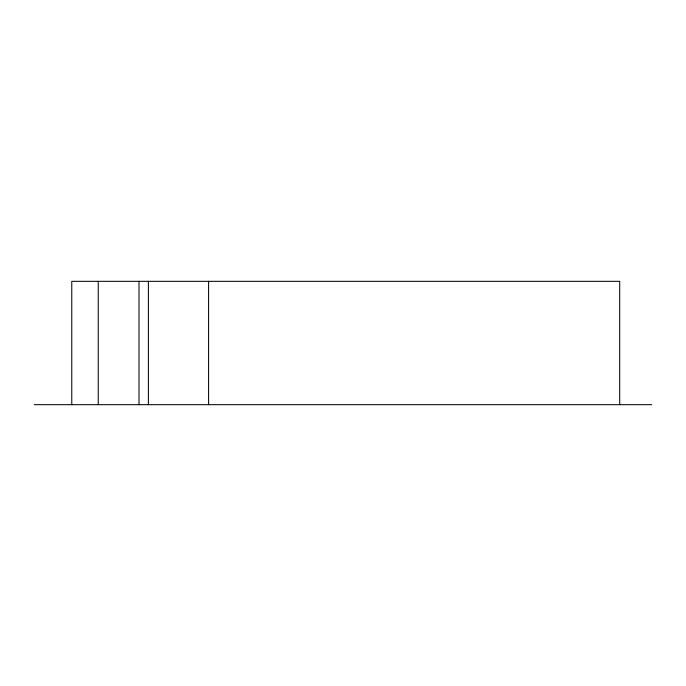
<?xml version="1.0" encoding="UTF-8"?>
<svg xmlns="http://www.w3.org/2000/svg" width="686" height="686" viewBox="0 0 686 686"><rect width="100%" height="100%" fill="white"/><g stroke="black" fill="none" stroke-linecap="round" stroke-linejoin="round"><path stroke-width="1.03" d="M34.3 404.671L651.7 404.671M619.698 404.671L619.698 281.329L71.764 281.329L71.764 404.671M208.595 281.329L208.595 404.671M148.399 281.329L148.399 404.671M139.009 281.329L139.009 404.671M98.252 281.329L98.252 404.671"/></g></svg>
